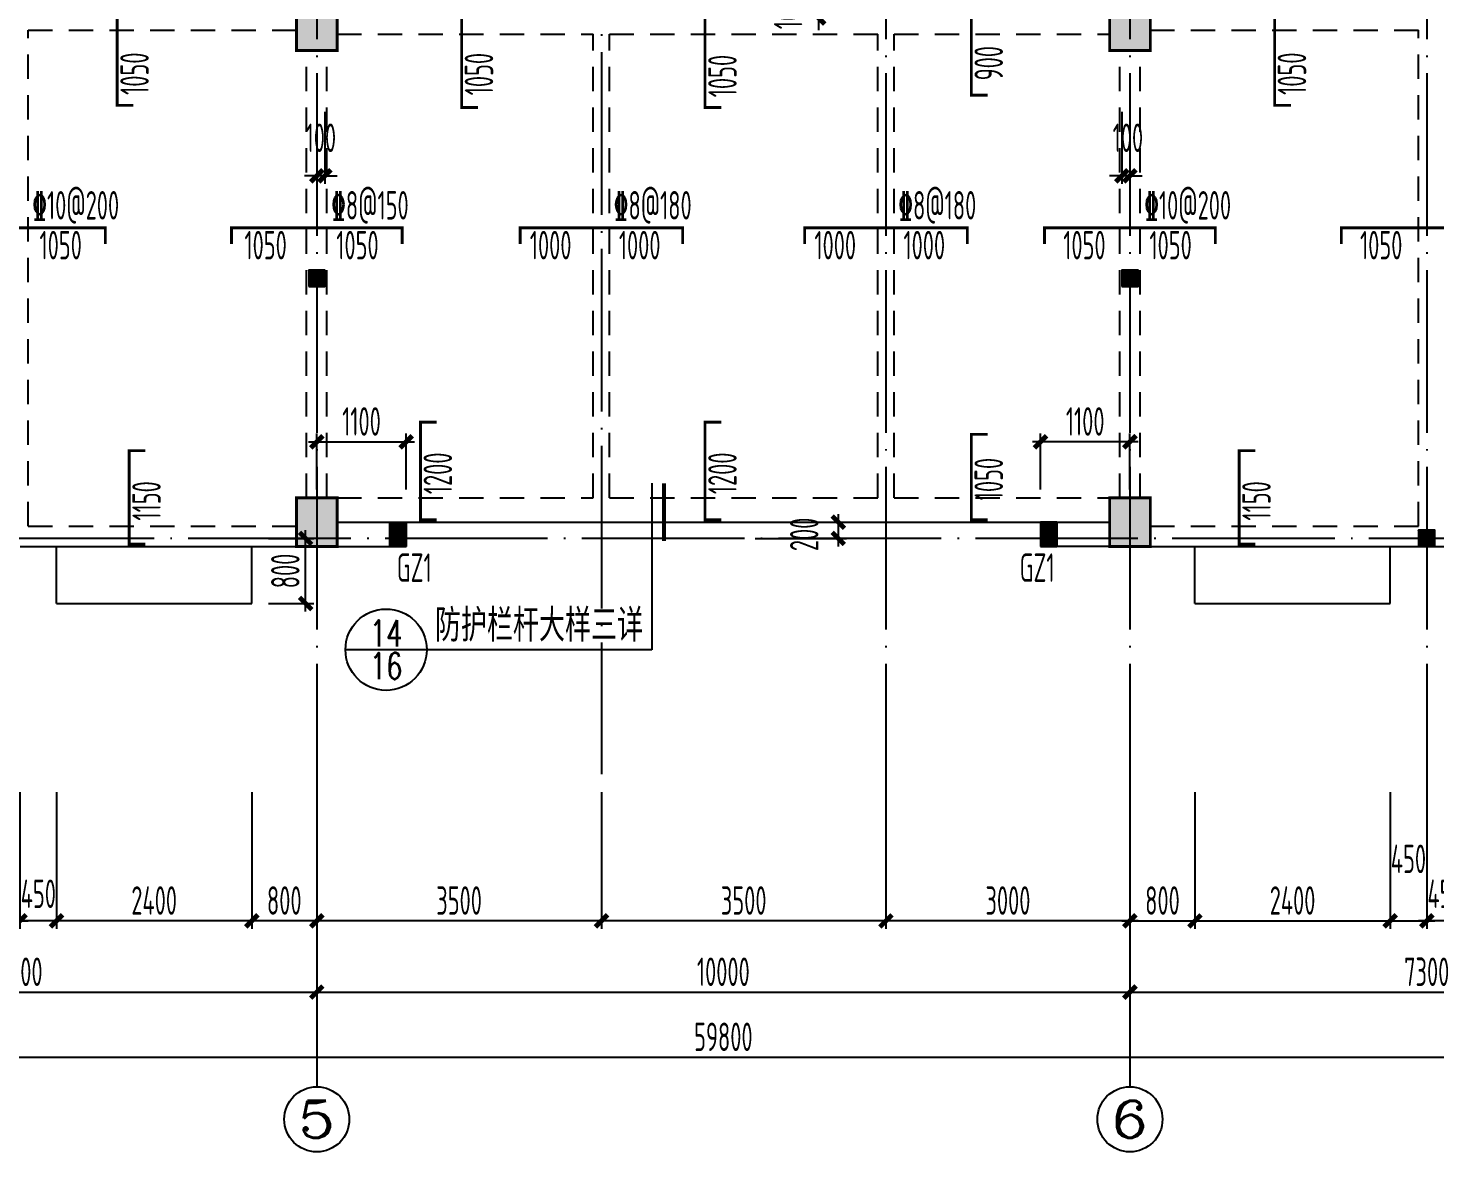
# Model space of a CAD drawing. Extents: x -472319 to -112444, y -516749 to -5704.
# Drawn here: x -281344 to -264044, y -131642 to -117824 of the extents above; entities that cross this region are included whole.
import ezdxf
from ezdxf.enums import TextEntityAlignment as Align

# ---------------------------------------------------------------- set-up
doc = ezdxf.new("R2010")
doc.units = 0
doc.header["$LTSCALE"] = 100
doc.header["$MEASUREMENT"] = 0
for name, pattern in [('3', [5, 3, -2]), ('CENTER', [2, 1.25, -0.25, 0.25, -0.25]), ('DOTE', [2.42, 2, -0.2, 0.02, -0.2])]:
    doc.linetypes.add(name, pattern=pattern)
for name, color, linetype in [('1301', 24, 'Continuous'), ('1305', 1, 'Continuous'), ('1306', 94, 'Continuous'), ('1307', 7, 'Continuous'), ('AXIS', 3, 'Continuous'), ('AXIS_TEXT', 7, 'Continuous'), ('COLUMN', 9, 'Continuous'), ('DIM_IDEN', 3, 'Continuous'), ('DOTE', 1, 'CENTER'), ('PUB_TEXT', 7, 'Continuous'), ('S_BEAM', 4, 'Continuous'), ('S_BEAMDASH', 134, '3'), ('S_CL', 2, 'Continuous'), ('坡道', 7, 'Continuous')]:
    doc.layers.add(name, color=color, linetype=linetype)
doc.styles.add('_HZTXT', font='txt.shx', dxfattribs={"width": 0.35, "bigfont": 'hztxt.shx'})
doc.styles.add('_TCH_AXIS', font='COMPLEX', dxfattribs={"bigfont": 'GBCBIG'})
doc.styles.add('COMPLEX', font='COMPLEX')
doc.styles.add('HZ', font='tssdeng.shx', dxfattribs={"width": 0.6, "height": 350, "bigfont": 'a.shx'})
doc.styles.get("Standard").update_dxf_attribs({"font": 'tssdeng.shx', "width": 0.6, "bigfont": 'a.shx'})
doc.dimstyles.new('DIMN', dxfattribs={"dimtxt": 350, "dimasz": 150, "dimexe": 100, "dimexo": 100, "dimgap": 75, "dimtad": 1, "dimdec": 0, "dimzin": 0, "dimdsep": 46, "dimtxsty": 'HZ', "dimblk": 'ARCHTICK', "dimcen": 0.09, "dimdle": 100, "dimclrd": 3, "dimclre": 3, "dimclrt": 7, "dimazin": 2, "dimtfac": 1, "dimtdec": 0, "dimtmove": 2, "dimatfit": 3, "dimldrblk": 'ARCHTICK', "dimfxl": 1, "dimtolj": 1, "dimtzin": 0, "dimarcsym": 0})
pattern_1 = [(45, (114544.49969, 273040), (-0.088388347648, 0.088388347648), [])]

# ---------------------------------------------------------------- blocks, each defined once
blk = doc.blocks.new('_ArchTick')
at = {"color": 0, "linetype": 'ByBlock', "const_width": 0.4}
blk.add_lwpolyline([(-0.5, -0.5), (0.5, 0.5)], dxfattribs=at)
blk = doc.blocks.new('*D780')
at = {"layer": 'AXIS', "color": 3, "lineweight": -2, "transparency": 16777216}
for p, q in [((-285094, -128529), (-285094, -129777)), ((-277794, -128529), (-277794, -129777)), ((-285194, -129677), (-277694, -129677))]:
    blk.add_line(p, q, dxfattribs=at)
at = {"layer": 'Defpoints', "color": 0, "transparency": 16777216}
for p in [(-285094, -128429), (-277794, -128429), (-277794, -129677)]:
    blk.add_point(p, dxfattribs=at)
at = {"layer": 'AXIS', "color": 3, "lineweight": -2, "transparency": 16777216, "xscale": 150, "yscale": 150, "zscale": 150, "rotation": 180}
blk.add_blockref('_ArchTick', (-285094, -129677), dxfattribs=at)
at = {"layer": 'AXIS', "color": 3, "lineweight": -2, "transparency": 16777216, "xscale": 150, "yscale": 150, "zscale": 150}
blk.add_blockref('_ArchTick', (-277794, -129677), dxfattribs=at)
at = {"layer": 'AXIS', "color": 7, "transparency": 16777216, "insert": (-281444, -129427), "char_height": 350, "attachment_point": 5, "style": 'HZ'}
blk.add_mtext('\\A1;7300', dxfattribs=at)
blk = doc.blocks.new('*D781')
at = {"layer": 'AXIS', "color": 3, "lineweight": -2, "transparency": 16777216}
for p, q in [((-277794, -128529), (-277794, -129777)), ((-267794, -128529), (-267794, -129777)), ((-277894, -129677), (-267694, -129677))]:
    blk.add_line(p, q, dxfattribs=at)
at = {"layer": 'Defpoints', "color": 0, "transparency": 16777216}
for p in [(-277794, -128429), (-267794, -128429), (-267794, -129677)]:
    blk.add_point(p, dxfattribs=at)
at = {"layer": 'AXIS', "color": 3, "lineweight": -2, "transparency": 16777216, "xscale": 150, "yscale": 150, "zscale": 150, "rotation": 180}
blk.add_blockref('_ArchTick', (-277794, -129677), dxfattribs=at)
at = {"layer": 'AXIS', "color": 3, "lineweight": -2, "transparency": 16777216, "xscale": 150, "yscale": 150, "zscale": 150}
blk.add_blockref('_ArchTick', (-267794, -129677), dxfattribs=at)
at = {"layer": 'AXIS', "color": 7, "transparency": 16777216, "insert": (-272794, -129427), "char_height": 350, "attachment_point": 5, "style": 'HZ'}
blk.add_mtext('\\A1;10000', dxfattribs=at)
blk = doc.blocks.new('*D782')
at = {"layer": 'AXIS', "color": 3, "lineweight": -2, "transparency": 16777216}
for p, q in [((-267794, -128529), (-267794, -129777)), ((-260494, -128529), (-260494, -129777)), ((-267894, -129677), (-260394, -129677))]:
    blk.add_line(p, q, dxfattribs=at)
at = {"layer": 'Defpoints', "color": 0, "transparency": 16777216}
for p in [(-267794, -128429), (-260494, -128429), (-260494, -129677)]:
    blk.add_point(p, dxfattribs=at)
at = {"layer": 'AXIS', "color": 3, "lineweight": -2, "transparency": 16777216, "xscale": 150, "yscale": 150, "zscale": 150, "rotation": 180}
blk.add_blockref('_ArchTick', (-267794, -129677), dxfattribs=at)
at = {"layer": 'AXIS', "color": 3, "lineweight": -2, "transparency": 16777216, "xscale": 150, "yscale": 150, "zscale": 150}
blk.add_blockref('_ArchTick', (-260494, -129677), dxfattribs=at)
at = {"layer": 'AXIS', "color": 7, "transparency": 16777216, "insert": (-264144, -129427), "char_height": 350, "attachment_point": 5, "style": 'HZ'}
blk.add_mtext('\\A1;7300', dxfattribs=at)
blk = doc.blocks.new('*D786')
at = {"layer": 'AXIS', "color": 3, "lineweight": -2, "transparency": 16777216}
for p, q in [((-302694, -128529), (-302694, -130577)), ((-242894, -128529), (-242894, -130577)), ((-302794, -130477), (-242794, -130477))]:
    blk.add_line(p, q, dxfattribs=at)
at = {"layer": 'Defpoints', "color": 0, "transparency": 16777216}
for p in [(-302694, -128429), (-242894, -128429), (-242894, -130477)]:
    blk.add_point(p, dxfattribs=at)
at = {"layer": 'AXIS', "color": 3, "lineweight": -2, "transparency": 16777216, "xscale": 150, "yscale": 150, "zscale": 150, "rotation": 180}
blk.add_blockref('_ArchTick', (-302694, -130477), dxfattribs=at)
at = {"layer": 'AXIS', "color": 3, "lineweight": -2, "transparency": 16777216, "xscale": 150, "yscale": 150, "zscale": 150}
blk.add_blockref('_ArchTick', (-242894, -130477), dxfattribs=at)
at = {"layer": 'AXIS', "color": 7, "transparency": 16777216, "insert": (-272794, -130227), "char_height": 350, "attachment_point": 5, "style": 'HZ'}
blk.add_mtext('\\A1;59800', dxfattribs=at)
blk = doc.blocks.new('_AXISO')
blk.add_circle((0, 0), 0.5)
at = {"layer": 'AXIS_TEXT', "style": 'COMPLEX', "width": 1.041667}
blk.add_attdef('A', text='', height=0.56, dxfattribs=at).set_placement((-0.25, -0.28), (0.25, -0.28), align=Align.FIT)
blk = doc.blocks.new('*D764')
at = {"layer": '1301', "color": 3, "lineweight": -2, "transparency": 16777216}
for p, q in [((-270794, -127219), (-270794, -128901)), ((-267794, -127219), (-267794, -128901)), ((-267694, -128801), (-270894, -128801))]:
    blk.add_line(p, q, dxfattribs=at)
at = {"layer": 'Defpoints', "color": 0, "transparency": 16777216}
for p in [(-270794, -127119), (-267794, -127119), (-270794, -128801)]:
    blk.add_point(p, dxfattribs=at)
at = {"layer": '1301', "color": 3, "lineweight": -2, "transparency": 16777216, "xscale": 150, "yscale": 150, "zscale": 150, "rotation": 180}
blk.add_blockref('_ArchTick', (-270794, -128801), dxfattribs=at)
at = {"layer": '1301', "color": 3, "lineweight": -2, "transparency": 16777216, "xscale": 150, "yscale": 150, "zscale": 150}
blk.add_blockref('_ArchTick', (-267794, -128801), dxfattribs=at)
at = {"layer": '1301', "color": 7, "transparency": 16777216, "insert": (-269294, -128551), "char_height": 350, "attachment_point": 5, "style": 'HZ'}
blk.add_mtext('\\A1;3000', dxfattribs=at)
blk = doc.blocks.new('*D811')
at = {"layer": '1301', "color": 3, "lineweight": -2, "transparency": 16777216}
for p, q in [((-264144, -127219), (-264144, -128901)), ((-263694, -127219), (-263694, -128901)), ((-263594, -128801), (-264244, -128801))]:
    blk.add_line(p, q, dxfattribs=at)
at = {"layer": 'Defpoints', "color": 0, "transparency": 16777216}
for p in [(-264144, -127119), (-263694, -127119), (-264144, -128801)]:
    blk.add_point(p, dxfattribs=at)
at = {"layer": '1301', "color": 3, "lineweight": -2, "transparency": 16777216, "xscale": 150, "yscale": 150, "zscale": 150, "rotation": 180}
blk.add_blockref('_ArchTick', (-264144, -128801), dxfattribs=at)
at = {"layer": '1301', "color": 3, "lineweight": -2, "transparency": 16777216, "xscale": 150, "yscale": 150, "zscale": 150}
blk.add_blockref('_ArchTick', (-263694, -128801), dxfattribs=at)
at = {"layer": '1301', "color": 7, "transparency": 16777216, "insert": (-263919, -128468), "char_height": 350, "attachment_point": 5, "style": 'HZ'}
blk.add_mtext('\\A1;450', dxfattribs=at)
blk = doc.blocks.new('*D812')
at = {"layer": '1301', "color": 3, "lineweight": -2, "transparency": 16777216}
for p, q in [((-267794, -127219), (-267794, -128901)), ((-266994, -127219), (-266994, -128901)), ((-267894, -128801), (-266894, -128801))]:
    blk.add_line(p, q, dxfattribs=at)
at = {"layer": 'Defpoints', "color": 0, "transparency": 16777216}
for p in [(-267794, -127119), (-266994, -127119), (-266994, -128801)]:
    blk.add_point(p, dxfattribs=at)
at = {"layer": '1301', "color": 3, "lineweight": -2, "transparency": 16777216, "xscale": 150, "yscale": 150, "zscale": 150, "rotation": 180}
blk.add_blockref('_ArchTick', (-267794, -128801), dxfattribs=at)
at = {"layer": '1301', "color": 3, "lineweight": -2, "transparency": 16777216, "xscale": 150, "yscale": 150, "zscale": 150}
blk.add_blockref('_ArchTick', (-266994, -128801), dxfattribs=at)
at = {"layer": '1301', "color": 7, "transparency": 16777216, "insert": (-267394, -128551), "char_height": 350, "attachment_point": 5, "style": 'HZ'}
blk.add_mtext('\\A1;800', dxfattribs=at)
blk = doc.blocks.new('*D813')
at = {"layer": '1301', "color": 3, "lineweight": -2, "transparency": 16777216}
for p, q in [((-266994, -127219), (-266994, -128901)), ((-264594, -127219), (-264594, -128901)), ((-267094, -128801), (-264494, -128801))]:
    blk.add_line(p, q, dxfattribs=at)
at = {"layer": 'Defpoints', "color": 0, "transparency": 16777216}
for p in [(-266994, -127119), (-264594, -127119), (-264594, -128801)]:
    blk.add_point(p, dxfattribs=at)
at = {"layer": '1301', "color": 3, "lineweight": -2, "transparency": 16777216, "xscale": 150, "yscale": 150, "zscale": 150, "rotation": 180}
blk.add_blockref('_ArchTick', (-266994, -128801), dxfattribs=at)
at = {"layer": '1301', "color": 3, "lineweight": -2, "transparency": 16777216, "xscale": 150, "yscale": 150, "zscale": 150}
blk.add_blockref('_ArchTick', (-264594, -128801), dxfattribs=at)
at = {"layer": '1301', "color": 7, "transparency": 16777216, "insert": (-265794, -128551), "char_height": 350, "attachment_point": 5, "style": 'HZ'}
blk.add_mtext('\\A1;2400', dxfattribs=at)
blk = doc.blocks.new('*D814')
at = {"layer": '1301', "color": 3, "lineweight": -2, "transparency": 16777216}
for p, q in [((-264594, -127219), (-264594, -128901)), ((-264144, -127219), (-264144, -128901)), ((-264694, -128801), (-264044, -128801))]:
    blk.add_line(p, q, dxfattribs=at)
at = {"layer": 'Defpoints', "color": 0, "transparency": 16777216}
for p in [(-264594, -127119), (-264144, -127119), (-264144, -128801)]:
    blk.add_point(p, dxfattribs=at)
at = {"layer": '1301', "color": 3, "lineweight": -2, "transparency": 16777216, "xscale": 150, "yscale": 150, "zscale": 150, "rotation": 180}
blk.add_blockref('_ArchTick', (-264594, -128801), dxfattribs=at)
at = {"layer": '1301', "color": 3, "lineweight": -2, "transparency": 16777216, "xscale": 150, "yscale": 150, "zscale": 150}
blk.add_blockref('_ArchTick', (-264144, -128801), dxfattribs=at)
at = {"layer": '1301', "color": 7, "transparency": 16777216, "insert": (-264369, -128039), "char_height": 350, "attachment_point": 5, "style": 'HZ'}
blk.add_mtext('\\A1;450', dxfattribs=at)
blk = doc.blocks.new('*D815')
at = {"layer": '1301', "color": 3, "lineweight": -2, "transparency": 16777216}
for p, q in [((-278594, -127219), (-278594, -128901)), ((-277794, -127219), (-277794, -128901)), ((-277694, -128801), (-278694, -128801))]:
    blk.add_line(p, q, dxfattribs=at)
at = {"layer": 'Defpoints', "color": 0, "transparency": 16777216}
for p in [(-278594, -127119), (-277794, -127119), (-278594, -128801)]:
    blk.add_point(p, dxfattribs=at)
at = {"layer": '1301', "color": 3, "lineweight": -2, "transparency": 16777216, "xscale": 150, "yscale": 150, "zscale": 150, "rotation": 180}
blk.add_blockref('_ArchTick', (-278594, -128801), dxfattribs=at)
at = {"layer": '1301', "color": 3, "lineweight": -2, "transparency": 16777216, "xscale": 150, "yscale": 150, "zscale": 150}
blk.add_blockref('_ArchTick', (-277794, -128801), dxfattribs=at)
at = {"layer": '1301', "color": 7, "transparency": 16777216, "insert": (-278194, -128551), "char_height": 350, "attachment_point": 5, "style": 'HZ'}
blk.add_mtext('\\A1;800', dxfattribs=at)
blk = doc.blocks.new('*D816')
at = {"layer": '1301', "color": 3, "lineweight": -2, "transparency": 16777216}
for p, q in [((-280994, -127219), (-280994, -128901)), ((-278594, -127219), (-278594, -128901)), ((-278494, -128801), (-281094, -128801))]:
    blk.add_line(p, q, dxfattribs=at)
at = {"layer": 'Defpoints', "color": 0, "transparency": 16777216}
for p in [(-280994, -127119), (-278594, -127119), (-280994, -128801)]:
    blk.add_point(p, dxfattribs=at)
at = {"layer": '1301', "color": 3, "lineweight": -2, "transparency": 16777216, "xscale": 150, "yscale": 150, "zscale": 150, "rotation": 180}
blk.add_blockref('_ArchTick', (-280994, -128801), dxfattribs=at)
at = {"layer": '1301', "color": 3, "lineweight": -2, "transparency": 16777216, "xscale": 150, "yscale": 150, "zscale": 150}
blk.add_blockref('_ArchTick', (-278594, -128801), dxfattribs=at)
at = {"layer": '1301', "color": 7, "transparency": 16777216, "insert": (-279794, -128551), "char_height": 350, "attachment_point": 5, "style": 'HZ'}
blk.add_mtext('\\A1;2400', dxfattribs=at)
blk = doc.blocks.new('*D817')
at = {"layer": '1301', "color": 3, "lineweight": -2, "transparency": 16777216}
for p, q in [((-281444, -127219), (-281444, -128901)), ((-280994, -127219), (-280994, -128901)), ((-280894, -128801), (-281544, -128801))]:
    blk.add_line(p, q, dxfattribs=at)
at = {"layer": 'Defpoints', "color": 0, "transparency": 16777216}
for p in [(-281444, -127119), (-280994, -127119), (-281444, -128801)]:
    blk.add_point(p, dxfattribs=at)
at = {"layer": '1301', "color": 3, "lineweight": -2, "transparency": 16777216, "xscale": 150, "yscale": 150, "zscale": 150, "rotation": 180}
blk.add_blockref('_ArchTick', (-281444, -128801), dxfattribs=at)
at = {"layer": '1301', "color": 3, "lineweight": -2, "transparency": 16777216, "xscale": 150, "yscale": 150, "zscale": 150}
blk.add_blockref('_ArchTick', (-280994, -128801), dxfattribs=at)
at = {"layer": '1301', "color": 7, "transparency": 16777216, "insert": (-281219, -128468), "char_height": 350, "attachment_point": 5, "style": 'HZ'}
blk.add_mtext('\\A1;450', dxfattribs=at)
blk = doc.blocks.new('*D820')
at = {"layer": '1301', "color": 3, "lineweight": -2, "transparency": 16777216}
for p, q in [((-281894, -127219), (-281894, -128901)), ((-281444, -127219), (-281444, -128901)), ((-281994, -128801), (-281344, -128801))]:
    blk.add_line(p, q, dxfattribs=at)
at = {"layer": 'Defpoints', "color": 0, "transparency": 16777216}
for p in [(-281894, -127119), (-281444, -127119), (-281444, -128801)]:
    blk.add_point(p, dxfattribs=at)
at = {"layer": '1301', "color": 3, "lineweight": -2, "transparency": 16777216, "xscale": 150, "yscale": 150, "zscale": 150, "rotation": 180}
blk.add_blockref('_ArchTick', (-281894, -128801), dxfattribs=at)
at = {"layer": '1301', "color": 3, "lineweight": -2, "transparency": 16777216, "xscale": 150, "yscale": 150, "zscale": 150}
blk.add_blockref('_ArchTick', (-281444, -128801), dxfattribs=at)
at = {"layer": '1301', "color": 7, "transparency": 16777216, "insert": (-281669, -128039), "char_height": 350, "attachment_point": 5, "style": 'HZ'}
blk.add_mtext('\\A1;450', dxfattribs=at)
blk = doc.blocks.new('*D870')
at = {"layer": '1301', "color": 3, "lineweight": -2, "transparency": 16777216}
for p, q in [((-274294, -127219), (-274294, -128901)), ((-270794, -127219), (-270794, -128901)), ((-270694, -128801), (-274394, -128801))]:
    blk.add_line(p, q, dxfattribs=at)
at = {"layer": 'Defpoints', "color": 0, "transparency": 16777216}
for p in [(-274294, -127119), (-270794, -127119), (-274294, -128801)]:
    blk.add_point(p, dxfattribs=at)
at = {"layer": '1301', "color": 3, "lineweight": -2, "transparency": 16777216, "xscale": 150, "yscale": 150, "zscale": 150, "rotation": 180}
blk.add_blockref('_ArchTick', (-274294, -128801), dxfattribs=at)
at = {"layer": '1301', "color": 3, "lineweight": -2, "transparency": 16777216, "xscale": 150, "yscale": 150, "zscale": 150}
blk.add_blockref('_ArchTick', (-270794, -128801), dxfattribs=at)
at = {"layer": '1301', "color": 7, "transparency": 16777216, "insert": (-272544, -128551), "char_height": 350, "attachment_point": 5, "style": 'HZ'}
blk.add_mtext('\\A1;3500', dxfattribs=at)
blk = doc.blocks.new('*D871')
at = {"layer": '1301', "color": 3, "lineweight": -2, "transparency": 16777216}
for p, q in [((-277794, -127219), (-277794, -128901)), ((-274294, -127219), (-274294, -128901)), ((-274194, -128801), (-277894, -128801))]:
    blk.add_line(p, q, dxfattribs=at)
at = {"layer": 'Defpoints', "color": 0, "transparency": 16777216}
for p in [(-277794, -127119), (-274294, -127119), (-277794, -128801)]:
    blk.add_point(p, dxfattribs=at)
at = {"layer": '1301', "color": 3, "lineweight": -2, "transparency": 16777216, "xscale": 150, "yscale": 150, "zscale": 150, "rotation": 180}
blk.add_blockref('_ArchTick', (-277794, -128801), dxfattribs=at)
at = {"layer": '1301', "color": 3, "lineweight": -2, "transparency": 16777216, "xscale": 150, "yscale": 150, "zscale": 150}
blk.add_blockref('_ArchTick', (-274294, -128801), dxfattribs=at)
at = {"layer": '1301', "color": 7, "transparency": 16777216, "insert": (-276044, -128551), "char_height": 350, "attachment_point": 5, "style": 'HZ'}
blk.add_mtext('\\A1;3500', dxfattribs=at)
blk = doc.blocks.new('*D873')
at = {"layer": '1301', "color": 3, "lineweight": -2, "transparency": 16777216}
for p, q in [((-277931, -124999), (-277931, -123999)), ((-278389, -124099), (-277831, -124099)), ((-278389, -124899), (-277831, -124899))]:
    blk.add_line(p, q, dxfattribs=at)
at = {"layer": 'Defpoints', "color": 0, "transparency": 16777216}
for p in [(-278489, -124099), (-277931, -124099), (-278489, -124899)]:
    blk.add_point(p, dxfattribs=at)
at = {"layer": '1301', "color": 3, "lineweight": -2, "transparency": 16777216, "xscale": 150, "yscale": 150, "zscale": 150}
for p, rotation in [((-277931, -124099), 90), ((-277931, -124899), 270)]:
    blk.add_blockref('_ArchTick', p, dxfattribs=dict(at, rotation=rotation))
at = {"layer": '1301', "color": 7, "transparency": 16777216, "insert": (-278181, -124499), "char_height": 350, "attachment_point": 5, "rotation": 90, "style": 'HZ'}
blk.add_mtext('\\A1;800', dxfattribs=at)
blk = doc.blocks.new('*D877')
at = {"layer": '1301', "color": 3, "lineweight": -2, "transparency": 16777216}
for p, q in [((-271380, -123799), (-271380, -124199)), ((-272403, -123899), (-271280, -123899)), ((-272403, -124099), (-271280, -124099))]:
    blk.add_line(p, q, dxfattribs=at)
at = {"layer": 'Defpoints', "color": 0, "transparency": 16777216}
for p in [(-272503, -123899), (-272503, -124099), (-271380, -124099)]:
    blk.add_point(p, dxfattribs=at)
at = {"layer": '1301', "color": 3, "lineweight": -2, "transparency": 16777216, "xscale": 150, "yscale": 150, "zscale": 150}
for p, rotation in [((-271380, -123899), 90), ((-271380, -124099), 270)]:
    blk.add_blockref('_ArchTick', p, dxfattribs=dict(at, rotation=rotation))
at = {"layer": '1301', "color": 7, "transparency": 16777216, "insert": (-271799, -124049), "char_height": 350, "attachment_point": 5, "rotation": 90, "style": 'HZ'}
blk.add_mtext('\\A1;200', dxfattribs=at)
blk = doc.blocks.new('*D878')
at = {"layer": '1301', "color": 3, "lineweight": -2, "transparency": 16777216}
for p, q in [((-277794, -123499), (-277794, -122810)), ((-276694, -123499), (-276694, -122810)), ((-277894, -122910), (-276594, -122910))]:
    blk.add_line(p, q, dxfattribs=at)
at = {"layer": 'Defpoints', "color": 0, "transparency": 16777216}
for p in [(-276694, -122910), (-277794, -123599), (-276694, -123599)]:
    blk.add_point(p, dxfattribs=at)
at = {"layer": '1301', "color": 3, "lineweight": -2, "transparency": 16777216, "xscale": 150, "yscale": 150, "zscale": 150, "rotation": 180}
blk.add_blockref('_ArchTick', (-277794, -122910), dxfattribs=at)
at = {"layer": '1301', "color": 3, "lineweight": -2, "transparency": 16777216, "xscale": 150, "yscale": 150, "zscale": 150}
blk.add_blockref('_ArchTick', (-276694, -122910), dxfattribs=at)
at = {"layer": '1301', "color": 7, "transparency": 16777216, "insert": (-277244, -122660), "char_height": 350, "attachment_point": 5, "style": 'HZ'}
blk.add_mtext('\\A1;1100', dxfattribs=at)
blk = doc.blocks.new('*D876')
at = {"layer": '1301', "color": 3, "lineweight": -2, "transparency": 16777216}
for p, q in [((-268894, -123499), (-268894, -122810)), ((-267794, -123499), (-267794, -122810)), ((-267694, -122910), (-268994, -122910))]:
    blk.add_line(p, q, dxfattribs=at)
at = {"layer": 'Defpoints', "color": 0, "transparency": 16777216}
for p in [(-268894, -122910), (-268894, -123599), (-267794, -123599)]:
    blk.add_point(p, dxfattribs=at)
at = {"layer": '1301', "color": 3, "lineweight": -2, "transparency": 16777216, "xscale": 150, "yscale": 150, "zscale": 150, "rotation": 180}
blk.add_blockref('_ArchTick', (-268894, -122910), dxfattribs=at)
at = {"layer": '1301', "color": 3, "lineweight": -2, "transparency": 16777216, "xscale": 150, "yscale": 150, "zscale": 150}
blk.add_blockref('_ArchTick', (-267794, -122910), dxfattribs=at)
at = {"layer": '1301', "color": 7, "transparency": 16777216, "insert": (-268344, -122660), "char_height": 350, "attachment_point": 5, "style": 'HZ'}
blk.add_mtext('\\A1;1100', dxfattribs=at)
blk = doc.blocks.new('*D891')
at = {"layer": '1301', "color": 3, "lineweight": -2, "transparency": 16777216}
for p, q in [((-271623, -117599), (-271623, -117449)), ((-272387, -117599), (-271523, -117599)), ((-271623, -117699), (-271623, -117599)), ((-272387, -117699), (-271523, -117699)), ((-271623, -117699), (-271623, -117849))]:
    blk.add_line(p, q, dxfattribs=at)
at = {"layer": 'Defpoints', "color": 0, "transparency": 16777216}
for p in [(-272487, -117599), (-271623, -117599), (-272487, -117699)]:
    blk.add_point(p, dxfattribs=at)
at = {"layer": '1301', "color": 3, "lineweight": -2, "transparency": 16777216, "xscale": 150, "yscale": 150, "zscale": 150}
for p, rotation in [((-271623, -117599), 270), ((-271623, -117699), 90)]:
    blk.add_blockref('_ArchTick', p, dxfattribs=dict(at, rotation=rotation))
at = {"layer": '1301', "color": 7, "transparency": 16777216, "insert": (-271998, -117649), "char_height": 350, "attachment_point": 5, "rotation": 90, "style": 'HZ'}
blk.add_mtext('\\A1;100', dxfattribs=at)
blk = doc.blocks.new('*D879')
at = {"layer": '1301', "color": 3, "lineweight": -2, "transparency": 16777216}
for p, q in [((-267894, -118852), (-267894, -119740)), ((-267794, -118852), (-267794, -119740)), ((-267894, -119640), (-268044, -119640)), ((-267794, -119640), (-267894, -119640)), ((-267794, -119640), (-267644, -119640))]:
    blk.add_line(p, q, dxfattribs=at)
at = {"layer": 'Defpoints', "color": 0, "transparency": 16777216}
for p in [(-267894, -118752), (-267794, -118752), (-267894, -119640)]:
    blk.add_point(p, dxfattribs=at)
at = {"layer": '1301', "color": 3, "lineweight": -2, "transparency": 16777216, "xscale": 150, "yscale": 150, "zscale": 150}
blk.add_blockref('_ArchTick', (-267894, -119640), dxfattribs=at)
at = {"layer": '1301', "color": 3, "lineweight": -2, "transparency": 16777216, "xscale": 150, "yscale": 150, "zscale": 150, "rotation": 180}
blk.add_blockref('_ArchTick', (-267794, -119640), dxfattribs=at)
at = {"layer": '1301', "color": 7, "transparency": 16777216, "insert": (-267819, -119172), "char_height": 350, "attachment_point": 5, "style": 'HZ'}
blk.add_mtext('\\A1;100', dxfattribs=at)
blk = doc.blocks.new('*D880')
at = {"layer": '1301', "color": 3, "lineweight": -2, "transparency": 16777216}
for p, q in [((-277794, -118852), (-277794, -119740)), ((-277694, -118852), (-277694, -119740)), ((-277794, -119640), (-277944, -119640)), ((-277694, -119640), (-277794, -119640)), ((-277694, -119640), (-277544, -119640))]:
    blk.add_line(p, q, dxfattribs=at)
at = {"layer": 'Defpoints', "color": 0, "transparency": 16777216}
for p in [(-277794, -118752), (-277694, -118752), (-277794, -119640)]:
    blk.add_point(p, dxfattribs=at)
at = {"layer": '1301', "color": 3, "lineweight": -2, "transparency": 16777216, "xscale": 150, "yscale": 150, "zscale": 150}
blk.add_blockref('_ArchTick', (-277794, -119640), dxfattribs=at)
at = {"layer": '1301', "color": 3, "lineweight": -2, "transparency": 16777216, "xscale": 150, "yscale": 150, "zscale": 150, "rotation": 180}
blk.add_blockref('_ArchTick', (-277694, -119640), dxfattribs=at)
at = {"layer": '1301', "color": 7, "transparency": 16777216, "insert": (-277744, -119172), "char_height": 350, "attachment_point": 5, "style": 'HZ'}
blk.add_mtext('\\A1;100', dxfattribs=at)

msp = doc.modelspace()

# ---------------------------------------------------------------- hatches: boundary and pattern name
at = {"layer": '1301'}
h = msp.add_hatch(dxfattribs=at)
h.set_pattern_fill('ANSI31')
h.set_pattern_definition(pattern_1)
h.paths.add_polyline_path([(-276693.831, -124198.891), (-276893.831, -124198.891), (-276893.831, -123898.891), (-276693.831, -123898.891)])
h = msp.add_hatch(dxfattribs=at)
h.set_pattern_fill('ANSI31')
h.set_pattern_definition(pattern_1)
h.paths.add_polyline_path([(-268893.827, -124198.891), (-268693.827, -124198.891), (-268693.827, -123898.891), (-268893.827, -123898.891)])
at = {"layer": 'COLUMN'}
h = msp.add_hatch(dxfattribs=at)
h.set_pattern_fill('ANSI31', color=0)
h.set_pattern_definition([(45, (-328931.33058, 64739.1076), (-0.08838834765, 0.08838834765), [])])
h.paths.add_polyline_path([(-277893.831, -120998.892), (-277693.831, -120998.892), (-277693.831, -120798.892), (-277893.831, -120798.892)])
h = msp.add_hatch(dxfattribs=at)
h.set_pattern_fill('ANSI31', color=0)
h.set_pattern_definition([(45, (-318931.33058, 64739.1076), (-0.08838834765, 0.08838834765), [])])
h.paths.add_polyline_path([(-267893.831, -120998.892), (-267693.831, -120998.892), (-267693.831, -120798.892), (-267893.831, -120798.892)])
h = msp.add_hatch(dxfattribs=at)
h.set_pattern_fill('ANSI31', color=0)
h.set_pattern_definition([(45, (-315281.32863, 61539.10858), (-0.08838834765, 0.08838834765), [])])
h.paths.add_polyline_path([(-264243.829, -124198.891), (-264043.829, -124198.891), (-264043.829, -123998.891), (-264243.829, -123998.891)])
at = {"layer": 'S_CL'}
h = msp.add_hatch(dxfattribs=at)
h.set_pattern_fill('ANSI31', color=256)
h.set_pattern_definition([(45, (113576.23945, 417478.10849), (-0.088388347648, 0.088388347648), [])])
h.paths.add_polyline_path([(-242793.829, -109698.89), (-242793.829, -109198.89), (-243293.829, -109198.89), (-243293.829, -109698.89)])
h.paths.add_polyline_path([(-242793.829, -115798.891), (-242793.829, -115298.891), (-243293.829, -115298.891), (-243293.829, -115798.891)])
h.paths.add_polyline_path([(-242793.829, -118098.891), (-242793.829, -117598.891), (-243293.829, -117598.891), (-243293.829, -118098.891)])
h.paths.add_polyline_path([(-242793.829, -124198.891), (-242793.829, -123698.891), (-243293.829, -123698.891), (-243293.829, -124198.891)])
h.paths.add_polyline_path([(-245643.829, -109698.89), (-245643.829, -109198.89), (-246143.829, -109198.89), (-246143.829, -109698.89)])
h.paths.add_polyline_path([(-245643.829, -115798.891), (-245643.829, -115298.891), (-246143.829, -115298.891), (-246143.829, -115798.891)])
h.paths.add_polyline_path([(-245643.829, -118098.891), (-245643.829, -117598.891), (-246143.829, -117598.891), (-246143.829, -118098.891)])
h.paths.add_polyline_path([(-245643.829, -124198.891), (-245643.829, -123698.891), (-246143.829, -123698.891), (-246143.829, -124198.891)])
h.paths.add_polyline_path([(-252943.829, -109698.89), (-252943.829, -109198.89), (-253443.829, -109198.89), (-253443.829, -109698.89)])
h.paths.add_polyline_path([(-252943.829, -115798.891), (-252943.829, -115298.891), (-253443.829, -115298.891), (-253443.829, -115798.891)])
h.paths.add_polyline_path([(-252943.829, -118098.891), (-252943.829, -117598.891), (-253443.829, -117598.891), (-253443.829, -118098.891)])
h.paths.add_polyline_path([(-252943.829, -124198.891), (-252943.829, -123698.891), (-253443.829, -123698.891), (-253443.829, -124198.891)])
h.paths.add_polyline_path([(-260243.829, -109698.89), (-260243.829, -109198.89), (-260743.829, -109198.89), (-260743.829, -109698.89)])
h.paths.add_polyline_path([(-260243.829, -115798.891), (-260243.829, -115298.891), (-260743.829, -115298.891), (-260743.829, -115798.891)])
h.paths.add_polyline_path([(-260243.829, -118098.891), (-260243.829, -117598.891), (-260743.829, -117598.891), (-260743.829, -118098.891)])
h.paths.add_polyline_path([(-260243.829, -124198.891), (-260243.829, -123698.891), (-260743.829, -123698.891), (-260743.829, -124198.891)])
h.paths.add_polyline_path([(-267543.829, -109698.89), (-267543.829, -109198.89), (-268043.829, -109198.89), (-268043.829, -109698.89)])
h.paths.add_polyline_path([(-267543.829, -115798.891), (-267543.829, -115298.891), (-268043.829, -115298.891), (-268043.829, -115798.891)])
h.paths.add_polyline_path([(-267543.829, -118098.891), (-267543.829, -117598.891), (-268043.829, -117598.891), (-268043.829, -118098.891)])
h.paths.add_polyline_path([(-267543.829, -124198.891), (-267543.829, -123598.891), (-268043.829, -123598.891), (-268043.829, -124198.891)])
h.paths.add_polyline_path([(-270543.829, -109698.89), (-270543.829, -109198.89), (-271043.829, -109198.89), (-271043.829, -109698.89)])
h.paths.add_polyline_path([(-270543.829, -115798.891), (-270543.829, -115298.891), (-271043.829, -115298.891), (-271043.829, -115798.891)])
h.paths.add_polyline_path([(-277543.831, -109798.89), (-277543.831, -109198.89), (-278043.831, -109198.89), (-278043.831, -109798.89)])
h.paths.add_polyline_path([(-277543.831, -115798.891), (-277543.831, -115298.891), (-278043.831, -115298.891), (-278043.831, -115798.891)])
h.paths.add_polyline_path([(-277543.831, -118098.891), (-277543.831, -117598.891), (-278043.831, -117598.891), (-278043.831, -118098.891)])
h.paths.add_polyline_path([(-277543.831, -124198.891), (-277543.831, -123598.891), (-278043.831, -123598.891), (-278043.831, -124198.891)])
h.paths.add_polyline_path([(-284843.831, -109698.89), (-284843.831, -109198.89), (-285343.831, -109198.89), (-285343.831, -109698.89)])
h.paths.add_polyline_path([(-284843.831, -115798.891), (-284843.831, -115298.891), (-285343.831, -115298.891), (-285343.831, -115798.891)])
h.paths.add_polyline_path([(-284843.831, -118098.891), (-284843.831, -117598.891), (-285343.831, -117598.891), (-285343.831, -118098.891)])
h.paths.add_polyline_path([(-284843.831, -124198.891), (-284843.831, -123698.891), (-285343.831, -123698.891), (-285343.831, -124198.891)])
h.paths.add_polyline_path([(-292143.831, -109698.89), (-292143.831, -109198.89), (-292643.831, -109198.89), (-292643.831, -109698.89)])
h.paths.add_polyline_path([(-292143.831, -115798.891), (-292143.831, -115298.891), (-292643.831, -115298.891), (-292643.831, -115798.891)])
h.paths.add_polyline_path([(-292143.831, -118098.891), (-292143.831, -117598.891), (-292643.831, -117598.891), (-292643.831, -118098.891)])
h.paths.add_polyline_path([(-292143.831, -124198.891), (-292143.831, -123698.891), (-292643.831, -123698.891), (-292643.831, -124198.891)])
h.paths.add_polyline_path([(-299443.831, -109698.89), (-299443.831, -109198.89), (-299943.831, -109198.89), (-299943.831, -109698.89)])
h.paths.add_polyline_path([(-299443.831, -115798.891), (-299443.831, -115298.891), (-299943.831, -115298.891), (-299943.831, -115798.891)])
h.paths.add_polyline_path([(-299443.831, -118098.891), (-299443.831, -117598.891), (-299943.831, -117598.891), (-299943.831, -118098.891)])
h.paths.add_polyline_path([(-299443.831, -124198.891), (-299443.831, -123698.891), (-299943.831, -123698.891), (-299943.831, -124198.891)])
h.paths.add_polyline_path([(-302293.831, -109698.89), (-302293.831, -109198.89), (-302793.831, -109198.89), (-302793.831, -109698.89)])
h.paths.add_polyline_path([(-302293.831, -115798.891), (-302293.831, -115298.891), (-302793.831, -115298.891), (-302793.831, -115798.891)])
h.paths.add_polyline_path([(-302293.831, -118098.891), (-302293.831, -117598.891), (-302793.831, -117598.891), (-302793.831, -118098.891)])
h.paths.add_polyline_path([(-302293.831, -124198.891), (-302293.831, -123698.891), (-302793.831, -123698.891), (-302793.831, -124198.891)])

# ---------------------------------------------------------------- linework, layer by layer
for p, q in [((-280993.829, -124898.891), (-280993.829, -124198.891)), ((-266993.829, -124898.891), (-266993.829, -124198.891)), ((-280993.829, -124898.891), (-278593.829, -124898.891)), ((-266993.829, -124898.891), (-264593.829, -124898.891))]:
    msp.add_line(p, q)
at = {"layer": '1301', "color": 7}
for p, q in [((-276893.831, -123898.891), (-276893.831, -124198.891)), ((-276693.831, -123998.891), (-276693.831, -124198.891)), ((-268893.827, -123998.891), (-268893.827, -124198.891)), ((-268693.827, -123898.891), (-268693.827, -124198.891)), ((-277543.831, -124198.891), (-276693.831, -124198.891)), ((-268043.827, -124198.891), (-268893.827, -124198.891))]:
    msp.add_line(p, q, dxfattribs=at)
for points in [[(-276693.831, -124198.891), (-276893.831, -124198.891), (-276893.831, -123898.891), (-276693.831, -123898.891)], [(-268893.827, -124198.891), (-268693.827, -124198.891), (-268693.827, -123898.891), (-268893.827, -123898.891)]]:
    msp.add_lwpolyline(points, close=True, dxfattribs=at)
at = {"layer": '1305', "const_width": 35}
for points in [[(-275812.831, -118798.891), (-276012.831, -118798.891), (-276012.831, -113698.891), (-275812.831, -113698.891)], [(-272818.829, -118798.891), (-273018.829, -118798.891), (-273018.829, -113698.891), (-272818.829, -113698.891)], [(-269543.829, -118648.892), (-269743.829, -118648.892), (-269743.829, -113698.891), (-269543.829, -113698.891)], [(-280048.833, -118773.891), (-280248.833, -118773.891), (-280248.833, -114623.891), (-280048.833, -114623.891)], [(-265814.833, -118773.891), (-266014.833, -118773.891), (-266014.833, -114623.891), (-265814.833, -114623.891)], [(-282493.833, -120478.892), (-282493.833, -120278.892), (-280393.833, -120278.893), (-280393.833, -120478.893)], [(-278843.833, -120478.892), (-278843.833, -120278.892), (-276743.833, -120278.893), (-276743.833, -120478.893)], [(-275293.833, -120478.892), (-275293.833, -120278.892), (-273293.833, -120278.893), (-273293.833, -120478.893)], [(-271793.833, -120478.891), (-271793.833, -120278.891), (-269793.833, -120278.892), (-269793.833, -120478.892)], [(-268843.833, -120478.892), (-268843.833, -120278.892), (-266743.833, -120278.893), (-266743.833, -120478.893)], [(-265193.833, -120478.892), (-265193.833, -120278.891), (-263093.833, -120278.892), (-263093.833, -120478.892)], [(-276318.831, -123868.891), (-276518.831, -123868.891), (-276518.831, -122668.891), (-276318.831, -122668.891)], [(-272818.829, -123868.891), (-273018.829, -123868.891), (-273018.829, -122668.891), (-272818.829, -122668.891)], [(-269543.829, -123868.891), (-269743.829, -123868.891), (-269743.829, -122818.891), (-269543.829, -122818.891)], [(-279901.333, -124168.892), (-280101.333, -124168.892), (-280101.333, -123018.892), (-279901.333, -123018.892)], [(-266251.333, -124168.892), (-266451.333, -124168.892), (-266451.333, -123018.892), (-266251.333, -123018.892)]]:
    msp.add_lwpolyline(points, dxfattribs=at)
at = {"layer": 'AXIS'}
for p, q in [((-277793.829, -128429.282), (-277793.829, -130841.578)), ((-267793.829, -128429.282), (-267793.829, -130841.578))]:
    msp.add_line(p, q, dxfattribs=at)
at = {"layer": 'COLUMN', "color": 0}
for points in [[(-277893.831, -120998.892), (-277693.831, -120998.892), (-277693.831, -120798.892), (-277893.831, -120798.892)], [(-267893.831, -120998.892), (-267693.831, -120998.892), (-267693.831, -120798.892), (-267893.831, -120798.892)], [(-264243.829, -124198.891), (-264043.829, -124198.891), (-264043.829, -123998.891), (-264243.829, -123998.891)]]:
    msp.add_lwpolyline(points, close=True, dxfattribs=at)
at = {"layer": 'DIM_IDEN'}
for p, q in [((-273675, -123420.716), (-273675, -125466.55)), ((-276441.375, -125466.55), (-277441.375, -125466.55)), ((-273675, -125466.55), (-276441.375, -125466.55))]:
    msp.add_line(p, q, dxfattribs=at)
at = {"layer": 'DIM_IDEN', "const_width": 50}
msp.add_lwpolyline([(-273525, -123420.716), (-273525, -124130.887)], dxfattribs=at)
at = {"layer": 'DIM_IDEN'}
msp.add_circle((-276941.375, -125466.55), 500, dxfattribs=at)
at = {"layer": 'DOTE', "linetype": 'DOTE', "ltscale": 10}
for p, q in [((-277793.829, -106279.242), (-277793.829, -128429.282)), ((-270793.829, -106279.242), (-270793.829, -128429.282)), ((-267793.829, -106279.242), (-267793.829, -128429.282)), ((-264143.829, -106279.242), (-264143.829, -128429.282)), ((-274293.829, -115698.89), (-274293.829, -126997.5)), ((-241075.018, -124098.89), (-304367.647, -124098.89))]:
    msp.add_line(p, q, dxfattribs=at)
at = {"layer": 'S_BEAM'}
for p, q in [((-277543.831, -123898.891), (-274293.829, -123898.891)), ((-274293.829, -123898.891), (-270793.829, -123898.891)), ((-270793.829, -123898.891), (-268043.829, -123898.891)), ((-281443.831, -124198.891), (-278043.831, -124198.891)), ((-267543.829, -124198.891), (-264143.829, -124198.891)), ((-264143.829, -124198.891), (-260743.829, -124198.891))]:
    msp.add_line(p, q, dxfattribs=at)
at = {"layer": 'S_BEAMDASH'}
for p, q in [((-281343.831, -123948.891), (-281343.831, -117848.891)), ((-281343.831, -117848.891), (-278043.831, -117848.891)), ((-277543.831, -117898.891), (-274393.829, -117898.891)), ((-274393.829, -123598.891), (-274393.829, -117898.891)), ((-274193.829, -117898.891), (-270893.829, -117898.891)), ((-274193.829, -123598.891), (-274193.829, -117898.891)), ((-270893.829, -123598.891), (-270893.829, -117898.891)), ((-270693.829, -123598.891), (-270693.829, -117898.891)), ((-270693.829, -117898.891), (-268043.829, -117898.891)), ((-267543.829, -117848.891), (-264243.829, -117848.891)), ((-264243.829, -123948.891), (-264243.829, -117848.891)), ((-277918.831, -123598.891), (-277918.831, -118098.891)), ((-277668.831, -123598.891), (-277668.831, -118098.891)), ((-267918.829, -123598.891), (-267918.829, -118098.891)), ((-267668.829, -123598.891), (-267668.829, -118098.891)), ((-277543.831, -123598.891), (-274393.829, -123598.891)), ((-274193.829, -123598.891), (-270893.829, -123598.891)), ((-270693.829, -123598.891), (-268043.829, -123598.891)), ((-281343.831, -123948.891), (-278043.831, -123948.891)), ((-267543.829, -123948.891), (-264243.829, -123948.891))]:
    msp.add_line(p, q, dxfattribs=at)
at = {"layer": 'S_CL', "const_width": 35}
for points in [[(-277543.831, -118098.891), (-277543.831, -117598.891), (-278043.831, -117598.891), (-278043.831, -118098.891)], [(-267543.829, -118098.891), (-267543.829, -117598.891), (-268043.829, -117598.891), (-268043.829, -118098.891)], [(-277543.831, -124198.891), (-277543.831, -123598.891), (-278043.831, -123598.891), (-278043.831, -124198.891)], [(-267543.829, -124198.891), (-267543.829, -123598.891), (-268043.829, -123598.891), (-268043.829, -124198.891)]]:
    msp.add_lwpolyline(points, close=True, dxfattribs=at)
at = {"layer": '坡道'}
for p, q in [((-278593.829, -124898.891), (-278593.829, -124198.891)), ((-264593.829, -124898.891), (-264593.829, -124198.891))]:
    msp.add_line(p, q, dxfattribs=at)

# ---------------------------------------------------------------- block references
at = {"layer": 'AXIS'}
ref = msp.add_blockref('_AXISO', (-277793.829, -131241.578), dxfattribs=dict(at, xscale=800, yscale=800, zscale=800))
ref.add_attrib('A', '5', dxfattribs={"layer": 'AXIS_TEXT', "height": 452.548, "style": '_TCH_AXIS', "width": 1.5}).set_placement((-278020.103, -131467.852), (-277567.554, -131467.852), align=Align.FIT)
ref = msp.add_blockref('_AXISO', (-267793.829, -131241.578), dxfattribs=dict(at, xscale=800, yscale=800, zscale=800))
ref.add_attrib('A', '6', dxfattribs={"layer": 'AXIS_TEXT', "height": 452.548, "style": '_TCH_AXIS', "width": 1.5}).set_placement((-268020.103, -131467.852), (-267567.554, -131467.852), align=Align.FIT)

# ---------------------------------------------------------------- texts
at = {"layer": '1306', "width": 0.6}
for s, p in [('1050', (-279860.434, -118644.391)), ('1050', (-275624.43, -118649.391)), ('900', (-269355.43, -118465.892)), ('1050', (-265626.434, -118644.391)), ('1050', (-272630.428, -118673.391)), ('1200', (-276130.43, -123553.891)), ('1200', (-272630.428, -123553.891)), ('1050', (-269355.43, -123628.891)), ('1150', (-279712.932, -123878.892)), ('1150', (-266062.934, -123878.892))]:
    msp.add_text(s, height=350, rotation=90, dxfattribs=at).set_placement(p)
for s, p in [('1050', (-281203.833, -120667.292)), ('1050', (-278683.333, -120667.292)), ('1050', (-277553.833, -120667.292)), ('1000', (-275173.833, -120667.292)), ('1000', (-274078.833, -120667.292)), ('1000', (-271673.833, -120667.292)), ('1000', (-270578.833, -120667.292)), ('1050', (-268613.833, -120667.292)), ('1050', (-267553.833, -120667.292)), ('1050', (-264963.833, -120667.292))]:
    msp.add_text(s, height=350, dxfattribs=at).set_placement(p)
at = {"layer": '1307', "color": 4, "width": 0.6}
for p in [(-281291.333, -120177.293), (-267616.333, -120177.294)]:
    msp.add_text('%%13210@200', height=350, dxfattribs=at).set_placement(p)
at = {"layer": '1307', "width": 0.6}
for s, p in [('\x848@150', (-277616.333, -120177.293)), ('\x848@180', (-274141.333, -120177.293)), ('\x848@180', (-270641.333, -120177.293)), ('GZ1', (-276809.831, -124632.791)), ('GZ1', (-269149.365, -124632.791))]:
    msp.add_text(s, height=350, dxfattribs=at).set_placement(p)
at = {"layer": 'PUB_TEXT', "style": '_HZTXT', "width": 0.8}
msp.add_text('防护栏杆大样三详', height=400, dxfattribs=at).set_placement((-276341.375, -125366.55))
at = {"layer": 'PUB_TEXT', "style": '_HZTXT'}
for s, width, p, p2 in [('14', 0.846774, (-277142.621, -125426.301), (-276740.129, -125426.301)), ('16', 0.905172, (-277142.621, -125828.793), (-276740.129, -125828.793))]:
    msp.add_text(s, height=321.9938, dxfattribs=dict(at, width=width)).set_placement(p, p2, align=Align.FIT)

# ---------------------------------------------------------------- dimensions: what is measured, and where the dimension line sits
at = {"layer": '1301', "color": 7}
for base, p1, p2, angle, picture, middle in [((-271622.5, -117598.891), (-272486.5, -117698.89), (-272486.5, -117598.891), 90, '*D891', (-271998, -117648.891)), ((-271379.5, -124098.89), (-272502.5, -123898.891), (-272502.5, -124098.89), 90, '*D877', (-271798.5, -124048.891)), ((-281443.829, -128800.781), (-281893.829, -127118.539), (-281443.829, -127118.539), 180, '*D820', (-281668.829, -128039)), ((-264143.829, -128800.781), (-264593.829, -127118.539), (-264143.829, -127118.539), 180, '*D814', (-264368.829, -128039))]:
    dim = msp.add_linear_dim(base=base, p1=p1, p2=p2, angle=angle, dimstyle='DIMN', override={"dimfxl": 100}, dxfattribs=at)
    dim.commit()
    dim.dimension.update_dxf_attribs({"geometry": picture, "text_midpoint": middle, "dimtype": 160})
for base, p1, p2, picture, middle in [((-277793.829, -119640), (-277693.831, -118752.5), (-277793.829, -118752.5), '*D880', (-277743.831, -119172.5)), ((-267893.829, -119640), (-267793.829, -118752.5), (-267893.829, -118752.5), '*D879', (-267818.829, -119172.5)), ((-281443.829, -128800.781), (-280993.829, -127118.539), (-281443.829, -127118.539), '*D817', (-281218.829, -128467.5)), ((-264143.829, -128800.781), (-263693.829, -127118.539), (-264143.829, -127118.539), '*D811', (-263918.829, -128467.5))]:
    dim = msp.add_linear_dim(base=base, p1=p1, p2=p2, dimstyle='DIMN', override={"dimfxl": 100}, dxfattribs=at)
    dim.commit()
    dim.dimension.update_dxf_attribs({"geometry": picture, "text_midpoint": middle, "dimtype": 160})
for base, p1, p2, picture, middle in [((-276693.831, -122910.5), (-277793.831, -123598.891), (-276693.831, -123598.891), '*D878', (-277243.831, -122660.5)), ((-280993.829, -128800.781), (-278593.829, -127118.539), (-280993.829, -127118.539), '*D816', (-279793.829, -128550.781)), ((-278593.829, -128800.781), (-277793.829, -127118.539), (-278593.829, -127118.539), '*D815', (-278193.829, -128550.781)), ((-277793.829, -128800.781), (-274293.829, -127118.539), (-277793.829, -127118.539), '*D871', (-276043.829, -128550.781)), ((-274293.829, -128800.781), (-270793.829, -127118.539), (-274293.829, -127118.539), '*D870', (-272543.829, -128550.781)), ((-270793.829, -128800.781), (-267793.829, -127118.539), (-270793.829, -127118.539), '*D764', (-269293.829, -128550.781))]:
    dim = msp.add_linear_dim(base=base, p1=p1, p2=p2, dimstyle='DIMN', override={"dimfxl": 100}, dxfattribs=at)
    dim.commit()
    dim.dimension.update_dxf_attribs({"geometry": picture, "text_midpoint": middle})
for base, p1, p2, angle, picture, middle in [((-268893.827, -122910.5), (-267793.827, -123598.891), (-268893.827, -123598.891), 180, '*D876', (-268343.827, -122660.5)), ((-277930.5, -124098.89), (-278488.829, -124898.891), (-278488.829, -124098.89), 90, '*D873', (-278180.5, -124498.891)), ((-266993.829, -128800.781), (-267793.829, -127118.539), (-266993.829, -127118.539), 180, '*D812', (-267393.829, -128550.781)), ((-264593.829, -128800.781), (-266993.829, -127118.539), (-264593.829, -127118.539), 180, '*D813', (-265793.829, -128550.781))]:
    dim = msp.add_linear_dim(base=base, p1=p1, p2=p2, angle=angle, dimstyle='DIMN', override={"dimfxl": 100}, dxfattribs=at)
    dim.commit()
    dim.dimension.update_dxf_attribs({"geometry": picture, "text_midpoint": middle})
at = {"layer": 'AXIS'}
for p1, p2, distance, picture, middle in [((-302693.829, -128429.282), (-242893.829, -128429.282), -2048, '*D786', (-272793.829, -130227.282)), ((-285093.829, -128429.282), (-277793.829, -128429.282), -1248, '*D780', (-281443.829, -129427.282)), ((-277793.829, -128429.282), (-267793.829, -128429.282), -1248, '*D781', (-272793.829, -129427.282)), ((-267793.829, -128429.282), (-260493.829, -128429.282), -1248, '*D782', (-264143.829, -129427.282))]:
    dim = msp.add_aligned_dim(p1=p1, p2=p2, distance=distance, dimstyle='DIMN', dxfattribs=at)
    dim.commit()
    dim.dimension.update_dxf_attribs({"geometry": picture, "text_midpoint": middle})

doc.saveas('drawing.dxf')
